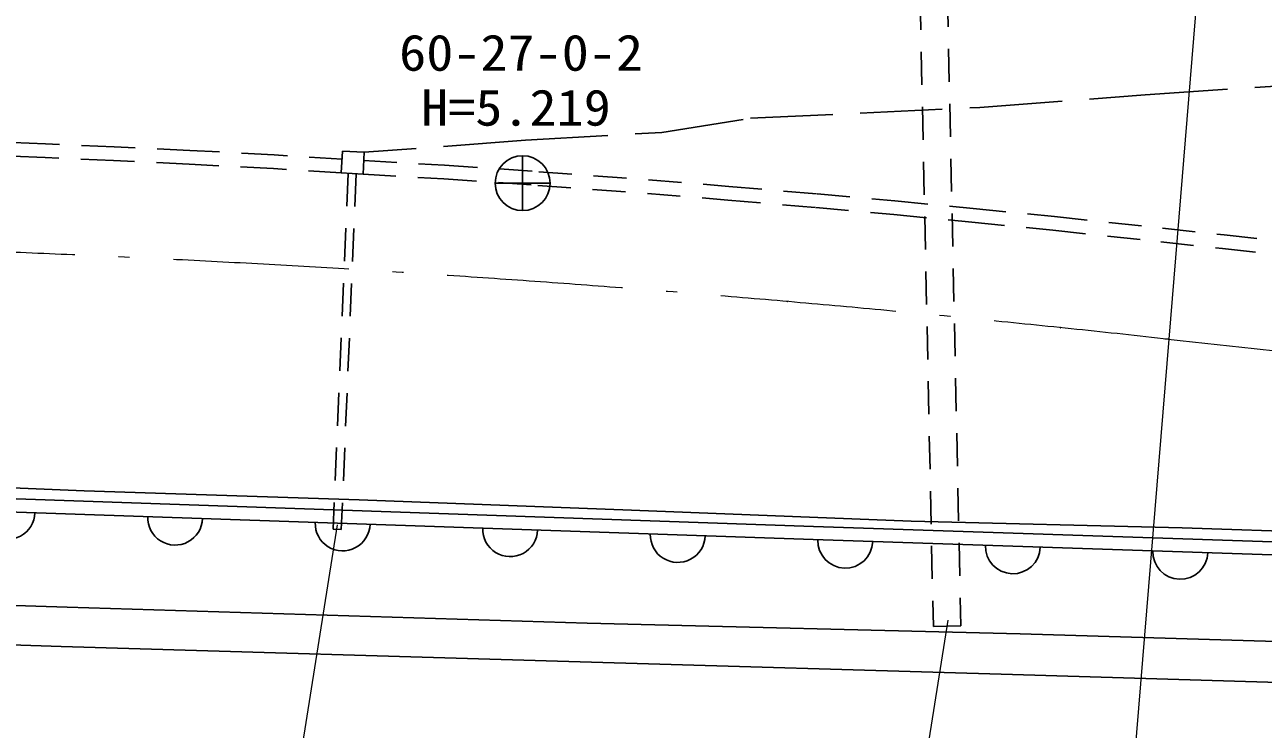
# Model space of a CAD drawing. Units: millimetres, scale not verified. Extents: x 40000 to 680000, y 20000 to 380000.
# Drawn here: x 499470 to 544602, y 268980 to 294640 of the extents above; entities that cross this region are included whole.
import ezdxf
from ezdxf.enums import TextEntityAlignment as Align

# ---------------------------------------------------------------- set-up
doc = ezdxf.new("R2010")
doc.units = ezdxf.units.MM
doc.header["$LTSCALE"] = 1000
for name, pattern in [('USER1', [2, 1.2, -0.8]), ('USER2', [10, 6.4, -1.6, 0.4, -1.6]), ('USER3', [4, 3, -1])]:
    doc.linetypes.add(name, pattern=pattern)
for name, color, linetype, lineweight in [('M-BGD', 7, 'Continuous', 25), ('M-BMK', 2, 'USER2', 13), ('M-BMK-SRVR', 3, 'Continuous', 25), ('M-STR-HTXT', 7, 'Continuous', 13), ('M-STR-STR3', 7, 'Continuous', 25)]:
    doc.layers.add(name, color=color, linetype=linetype, lineweight=lineweight)
doc.styles.add('ＭＳ ゴシック', font='')
doc.styles.get('ＭＳ ゴシック').set_extended_font_data('MS Gothic')

msp = doc.modelspace()

# ---------------------------------------------------------------- linework, layer by layer
at = {"layer": 'M-BGD', "linetype": 'USER1'}
for p, q in [((532054, 297649), (532580, 272721)), ((533052, 297761), (533580, 272742)), ((511251, 289227), (510705, 276272)), ((511550, 289215), (511005, 276260)), ((510705, 276272), (511005, 276260)), ((532580, 272721), (533580, 272742))]:
    msp.add_line(p, q, dxfattribs=at)
at = {"layer": 'M-BGD', "linetype": 'USER3'}
msp.add_line((517720, 290433), (511843, 289998), dxfattribs=at)
at = {"layer": 'M-BGD'}
msp.add_line((519707, 271432), (500798, 271991), dxfattribs=at)
at = {"layer": 'M-BGD', "linetype": 'USER3'}
msp.add_lwpolyline([(517720, 290433), (522689, 290719), (525915, 291236), (534280, 291631), (540304, 292092), (548094, 292608), (549356, 292619), (550527, 295731), (560393, 296471), (560585, 294853), (570260, 293931)], dxfattribs=at)
at = {"layer": 'M-BGD', "linetype": 'USER1'}
for points in [[(511035, 289740), (508561, 289901), (505489, 290064), (502730, 290196), (500231, 290305), (497737, 290404)], [(511002, 289241), (508534, 289402), (505465, 289564), (502708, 289697), (500212, 289806), (497719, 289904)], [(511827, 289696), (514771, 289525), (518206, 289289), (522203, 288990), (525132, 288754), (528344, 288479), (531183, 288221), (534027, 287949), (536990, 287652), (540927, 287233), (543176, 286986), (547770, 286496), (551847, 286079), (555565, 285713), (558698, 285416), (562029, 285111), (566056, 284757), (569540, 284464)], [(511798, 289197), (514737, 289026), (518169, 288791), (522163, 288492), (525089, 288256), (528299, 287981), (531135, 287723), (533977, 287452), (536937, 287154), (540872, 286736), (543123, 286489), (547719, 285998), (551798, 285581), (555517, 285215), (558652, 284918), (561985, 284613), (566014, 284259), (569500, 283966), (570068, 283920)]]:
    msp.add_lwpolyline(points, dxfattribs=at)
at = {"layer": 'M-BGD'}
msp.add_lwpolyline([(511047, 290042), (511002, 289241), (511798, 289197), (511843, 289998)], close=True, dxfattribs=at)
for points in [[(500798, 271991), (482820, 272587), (482851, 273504)], [(567459, 270052), (550431, 270527), (535466, 270974), (519707, 271432)]]:
    msp.add_lwpolyline(points, dxfattribs=at)
for centre, radius in [((527259, 284559), 6.2), ((527259, 284559), 5), ((527259, 284559), 3.8), ((527259, 284559), 2.5), ((527259, 284559), 1.3), ((537211, 283608), 6.2), ((537211, 283608), 5), ((537211, 283608), 3.8), ((537211, 283608), 2.5), ((537211, 283608), 1.3)]:
    msp.add_circle(centre, radius, dxfattribs=at)
at = {"layer": 'M-BMK'}
for centre, radius, start, end in [((475144, -313174), 600000, 83.68286, 88.83936), ((651189, 1277112), 1000000, 263.6748, 265.32935)]:
    msp.add_arc(centre, radius, start, end, dxfattribs=at)
at = {"layer": 'M-BMK-SRVR'}
for p, q in [((517612, 289869), (517612, 287869)), ((516612, 288869), (518612, 288869))]:
    msp.add_line(p, q, dxfattribs=at)
msp.add_circle((517612, 288869), 1000, dxfattribs=at)
at = {"layer": 'M-STR-HTXT'}
for p, q in [((544433, 323039), (541160, 283183)), ((541160, 283183), (538411, 249696))]:
    msp.add_line(p, q, dxfattribs=at)
for points in [[(510860, 276430), (506390, 248318), (481168, 248318)], [(533114, 272952), (528395, 243278), (501856, 243278)]]:
    msp.add_lwpolyline(points, dxfattribs=at)
at = {"layer": 'M-STR-STR3'}
for points in [[(470266, 278726), (481663, 278372), (491693, 278079), (501640, 277666), (511656, 277333), (521576, 276955), (531769, 276559), (541654, 276319), (551777, 275975), (561817, 275649)], [(550757, 275615), (528213, 276365), (495644, 277488), (481596, 277947), (470308, 278343), (461633, 278455), (456304, 278349), (444823, 278024), (441296, 277883), (431155, 277135), (421276, 275822), (416118, 275043), (401278, 272242), (392572, 269877)], [(550741, 275135), (528196, 275885), (495629, 277008), (481579, 277468), (470296, 277863), (461634, 277975), (456317, 277869), (444842, 277545), (441323, 277403), (431204, 276657), (421348, 275347), (416198, 274570), (401385, 271774), (392709, 269408)], [(567553, 271588), (550776, 272002), (535744, 272449), (519960, 272839), (501016, 273423), (483145, 274002)]]:
    msp.add_lwpolyline(points, dxfattribs=at)
for centre, start, end in [((498843, 276897), 178.0253, 358.0253), ((504948, 276687), 178.0253, 358.0253), ((511054, 276476), 178.0253, 358.0253), ((517159, 276266), 178.0253, 358.0253), ((523265, 276055), 178.0253, 358.0253), ((529371, 275846), 178.0933, 358.0933), ((535476, 275643), 178.0933, 358.0933), ((541582, 275440), 178.0933, 358.0933)]:
    msp.add_arc(centre, 1000, start, end, dxfattribs=at)

# ---------------------------------------------------------------- texts
at = {"layer": 'M-BMK-SRVR', "style": 'ＭＳ ゴシック', "width": 1.1}
for s, p in [('60-27-0-2', (513112, 292569)), ('H=5.219', (513912, 290569))]:
    msp.add_text(s, height=1320, dxfattribs=at).set_placement(p, align=Align.BOTTOM_LEFT)

doc.saveas('drawing.dxf')
